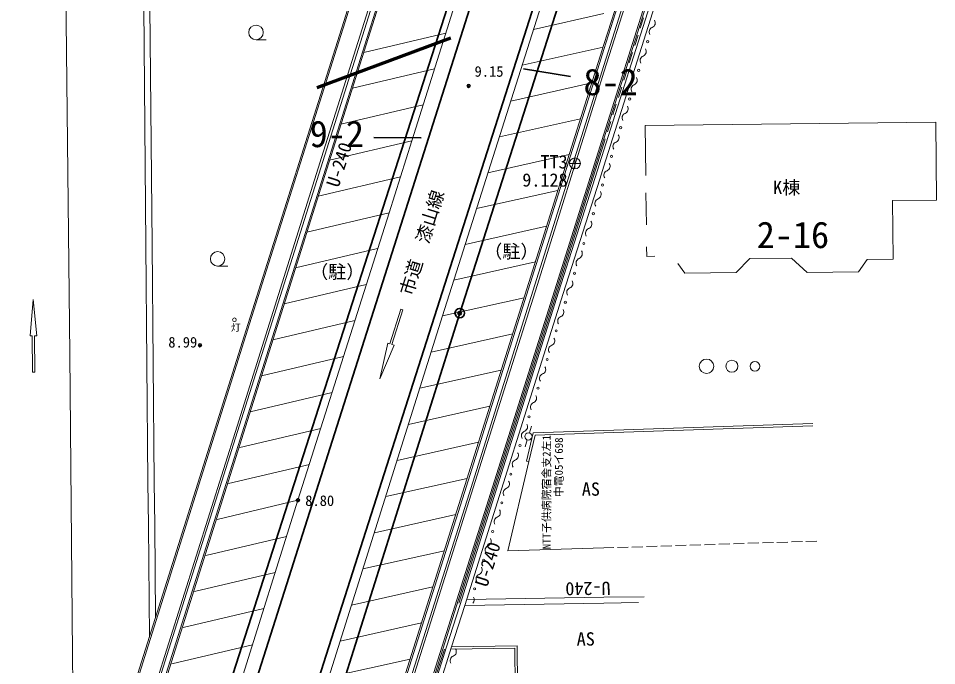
# Model space of a CAD drawing. Units: millimetres on the paper. Extents: x -427 to 422, y -327 to 297.
# Drawn here: x -136.3 to -9.8, y -40.7 to 48.5 of the extents above; entities that cross this region are included whole.
import ezdxf
from ezdxf.enums import TextEntityAlignment as Align

# ---------------------------------------------------------------- set-up
doc = ezdxf.new("R2010")
doc.units = ezdxf.units.MM
doc.header["$PDMODE"] = 32
doc.header["$PDSIZE"] = 0.5
doc.linetypes.add('USER1', pattern=[2, 1.5, -0.5])
doc.linetypes.add('USER6', pattern=[2.5, 1.5, -1])
for name, color, linetype, lineweight in [('0-2_S-SUV-LWCN', 7, 'Continuous', 35), ('0-5_S-SUV-RAIL', 7, 'Continuous', 35), ('0-6_S-SUV-HTXT', 7, 'Continuous', 35), ('0-8_S-SUV', 33, 'Continuous', 13)]:
    doc.layers.add(name, color=color, linetype=linetype, lineweight=lineweight)
doc.styles.add('ＭＳ ゴシック', font='')
doc.styles.get('ＭＳ ゴシック').set_extended_font_data('MS Gothic')

# ---------------------------------------------------------------- blocks, each defined once
blk = doc.blocks.new('open_arrow')
at = {"color": 0, "linetype": 'Continuous', "lineweight": -2}
blk.add_lwpolyline([(7.5, 1.25), (0, 0), (7.5, -1.25)], dxfattribs=at)
blk = doc.blocks.new('DIMENSION_061_')
at = {"layer": '0-5_S-SUV-RAIL'}
blk.add_line((-9514860.8, -108870875.7), (-9511680.3, -108871700.6), dxfattribs=at)
at = {"layer": '0-5_S-SUV-RAIL', "xscale": 0.2, "yscale": 0.2, "rotation": 165.5}
blk.add_blockref('open_arrow', (-9514860.8, -108870875.7), dxfattribs=at)
blk = doc.blocks.new('DIMENSION_063_')
at = {"layer": '0-5_S-SUV-RAIL'}
blk.add_line((-9522298.9, -108875012.2), (-9525534.6, -108874694.5), dxfattribs=at)
at = {"layer": '0-5_S-SUV-RAIL', "xscale": 0.2, "yscale": 0.2, "rotation": 354.4}
blk.add_blockref('open_arrow', (-9522298.9, -108875012.2), dxfattribs=at)

msp = doc.modelspace()

# ---------------------------------------------------------------- linework, layer by layer
at = {"layer": '0-2_S-SUV-LWCN', "color": 3, "lineweight": 70}
msp.add_line((-95.143, 38.959), (-76.699, 45.792), dxfattribs=at)
at = {"layer": '0-2_S-SUV-LWCN'}
msp.add_circle((-75.488, 7.851), 0.65, dxfattribs=at)
msp.add_point((-75.488, 7.851), dxfattribs=at)
at = {"layer": '0-6_S-SUV-HTXT'}
for points in [[(-48.483, 92.383), (-75.488, 7.851), (-96.803, -59.793), (-98.112, -63.967), (-104.077, -82.989), (-127.034, -156.192), (-128.747, -161.909), (-131.36, -179.171), (-132.414, -181.262), (-133.797, -184.202), (-136.007, -182.62)], [(-52.103, 91.496), (-100.404, -59.715), (-124.627, -137.232), (-132.333, -162.556), (-136.007, -182.62)], [(-146.934, -173.702), (-140.708, -156.798), (-126.876, -115.364), (-107.833, -56.344), (-62.732, 85.647)], [(-146.934, -173.702), (-151.092, -170.969), (-151.672, -167.482), (-147.068, -166.116), (-129.693, -114.628), (-110.978, -55.122), (-66.206, 84.214)]]:
    msp.add_lwpolyline(points, dxfattribs=at)
at = {"layer": '0-8_S-SUV'}
for p, q in [((-130.043, 94.108), (-129.693, 48.101)), ((-91.476, 48.059), (-78.895, 87.7)), ((-91.286, 47.998), (-78.701, 87.649)), ((-82.087, 31.614), (-66.475, 81.105)), ((-55.611, 42.004), (-47.602, 67.388)), ((-47.305, 67.326), (-55.611, 41.085)), ((-55.61, 44.2), (-48.232, 67.587)), ((-48.407, 67.576), (-55.61, 44.879)), ((-45.324, 62.898), (-55.616, 30.322)), ((-44.668, 62.787), (-55.616, 28.129)), ((-55.615, 32.544), (-45.995, 63.011)), ((-55.615, 31.876), (-45.794, 62.977)), ((-62.196, 56.857), (-77.85, 7.458)), ((-118.733, 17.281), (-119.025, 50.134)), ((-117.873, 17.289), (-118.165, 50.141)), ((-94.611, 27.906), (-87.504, 50.433)), ((-87.827, 50.54), (-94.247, 30.172)), ((-86.69, 50.216), (-94.076, 26.836)), ((-93.982, 27.707), (-86.875, 50.234)), ((-129.693, 48.101), (-129.227, 2.207)), ((-65.327, 46.977), (-55.608, 49.149)), ((-104.625, 6.421), (-91.476, 48.059)), ((-104.434, 6.361), (-91.286, 47.998)), ((-103.555, 45.552), (-102.155, 45.552)), ((-77.403, 46.461), (-88.717, 43.798)), ((-66.892, 42.037), (-55.719, 44.534)), ((-55.61, 44.879), (-57.693, 38.316)), ((-57.485, 38.258), (-55.61, 44.2)), ((-56.855, 38.059), (-55.611, 42.004)), ((-78.964, 41.512), (-90.281, 38.848)), ((-55.611, 41.084), (-56.601, 37.958)), ((-68.458, 37.097), (-57.287, 39.594)), ((-57.693, 38.316), (-65.949, 12.096)), ((-65.771, 11.935), (-57.485, 38.258)), ((-65.141, 11.737), (-56.855, 38.059)), ((-56.601, 37.958), (-64.824, 11.68)), ((-80.526, 36.563), (-91.844, 33.899)), ((-70.023, 32.157), (-58.845, 34.656)), ((-62.439, 10.929), (-55.615, 32.544)), ((-62.248, 10.869), (-55.615, 31.876)), ((-82.087, 31.614), (-93.408, 28.949)), ((-85.224, 21.701), (-82.087, 31.614)), ((-55.615, 31.261), (-57.081, 26.614)), ((-94.247, 30.172), (-106.166, -7.712)), ((-71.588, 27.217), (-60.4, 29.718)), ((-59.609, 29.249), (-59.609, 27.749)), ((-55.616, 30.322), (-56.814, 26.53)), ((-105.817, -7.592), (-94.611, 27.906)), ((-60.359, 28.499), (-58.859, 28.499)), ((-55.616, 28.129), (-56.184, 26.331)), ((-105.188, -7.791), (-93.982, 27.707)), ((-94.076, 26.836), (-105.016, -7.821)), ((-83.655, 26.657), (-94.973, 23.993)), ((-62.057, 10.809), (-57.081, 26.614)), ((-61.867, 10.749), (-56.814, 26.53)), ((-61.237, 10.551), (-56.184, 26.331)), ((-73.154, 22.277), (-61.955, 24.78)), ((-49.77, 20.014), (-49.817, 24.421)), ((-97.771, -17.953), (-85.224, 21.701)), ((-85.224, 21.701), (-96.537, 19.037)), ((-74.719, 17.337), (-63.51, 19.843)), ((-118.447, -15.465), (-118.733, 17.281)), ((-117.587, -15.456), (-117.873, 17.289)), ((-86.792, 16.744), (-98.102, 14.081)), ((-108.849, 14.337), (-107.449, 14.336)), ((-76.284, 12.398), (-65.065, 14.905)), ((-88.36, 11.787), (-99.666, 9.126)), ((-65.949, 12.096), (-75.036, -16.803)), ((-74.827, -16.867), (-65.771, 11.935)), ((-74.198, -17.065), (-65.141, 11.737)), ((-64.824, 11.68), (-73.888, -17.128)), ((-75.603, -32.152), (-62.057, 10.809)), ((-75.487, -32.45), (-61.867, 10.749)), ((-74.792, -32.439), (-61.237, 10.551)), ((-62.439, 10.929), (-71.504, -17.88)), ((-62.248, 10.869), (-71.313, -17.94)), ((-134.272, 9.727), (-134.679, 4.723)), ((-133.779, 4.731), (-134.272, 9.727)), ((-77.85, 7.458), (-66.618, 9.968)), ((-83.596, 8.386), (-85.106, 3.619)), ((-84.82, 3.529), (-83.31, 8.295)), ((-83.31, 8.295), (-83.596, 8.386)), ((-104.625, 6.421), (-127.99, -67.731)), ((-104.434, 6.361), (-127.809, -67.822)), ((-89.929, 6.83), (-101.231, 4.17)), ((-77.85, 7.458), (-93.514, -42.351)), ((-134.679, 4.723), (-134.379, 4.725)), ((-134.379, 4.725), (-134.336, -0.274)), ((-134.079, 4.728), (-133.779, 4.731)), ((-134.036, -0.272), (-134.079, 4.728)), ((-79.416, 2.477), (-68.185, 4.987)), ((-85.392, 3.71), (-86.473, -1.192)), ((-86.473, -1.192), (-84.534, 3.438)), ((-85.106, 3.619), (-85.392, 3.71)), ((-84.534, 3.438), (-84.82, 3.529)), ((-129.227, 2.207), (-128.82, -39.164)), ((-91.497, 1.874), (-102.795, -0.786)), ((-80.983, -2.504), (-69.751, 0.006)), ((-134.336, -0.274), (-134.036, -0.272)), ((-93.066, -3.083), (-104.359, -5.742)), ((-82.549, -7.485), (-71.317, -4.975)), ((-55.63, -8.335), (-26.849, -7.375)), ((-125.942, -70.495), (-106.166, -7.712)), ((-125.676, -70.579), (-105.817, -7.592)), ((-125.046, -70.776), (-105.188, -7.791)), ((-124.61, -70.032), (-105.016, -7.821)), ((-94.634, -8.04), (-105.777, -10.663)), ((-66.26, -12.553), (-65.343, -8.659)), ((-65.874, -8.667), (-65.578, -7.712)), ((-65.343, -8.659), (-55.63, -8.335)), ((-65.104, -8.951), (-55.63, -8.635)), ((-55.63, -8.635), (-26.838, -7.675)), ((-84.115, -12.466), (-72.883, -9.955)), ((-66.17, -9.622), (-66.466, -10.577)), ((-65.968, -12.621), (-65.104, -8.951)), ((-68.867, -24.941), (-65.968, -12.621)), ((-66.26, -12.553), (-65.968, -12.621)), ((-96.202, -12.997), (-107.346, -15.62)), ((-85.682, -17.447), (-74.449, -14.936)), ((-118.365, -21.38), (-118.447, -15.465)), ((-117.505, -21.37), (-117.587, -15.456)), ((-75.036, -16.803), (-84.068, -45.386)), ((-83.872, -45.47), (-74.827, -16.867)), ((-83.243, -45.669), (-74.198, -17.065)), ((-73.888, -17.128), (-82.964, -45.793)), ((-113.428, -67.714), (-97.771, -17.953)), ((-97.771, -17.953), (-108.914, -20.577)), ((-71.504, -17.88), (-80.581, -46.549)), ((-71.313, -17.94), (-80.39, -46.61)), ((-87.248, -22.428), (-76.02, -19.918)), ((-118.247, -36.811), (-118.365, -21.38)), ((-117.407, -34.146), (-117.505, -21.37)), ((-99.337, -22.93), (-110.48, -25.553)), ((-88.815, -27.409), (-77.595, -24.901)), ((-55.637, -24.517), (-68.867, -24.941)), ((-100.902, -27.906), (-112.045, -30.529)), ((-90.381, -32.389), (-79.169, -29.883)), ((-74.537, -31.634), (-55.639, -31.329)), ((-55.639, -31.329), (-50.081, -31.24)), ((-102.468, -32.882), (-113.611, -35.505)), ((-77.297, -38.166), (-75.487, -32.45)), ((-76.601, -38.156), (-74.792, -32.439)), ((-74.792, -32.439), (-55.639, -32.129)), ((-55.639, -32.129), (-50.865, -32.052)), ((-91.948, -37.37), (-80.744, -34.866)), ((-104.034, -37.858), (-115.177, -40.481)), ((-128.82, -39.164), (-128.759, -52.751)), ((-81.945, -52.148), (-77.604, -38.47)), ((-81.795, -52.335), (-77.297, -38.166)), ((-81.099, -52.324), (-76.601, -38.156)), ((-67.878, -38.329), (-76.697, -38.457)), ((-67.58, -38.024), (-76.601, -38.156)), ((-67.771, -52.104), (-67.878, -38.329)), ((-67.469, -52.399), (-67.58, -38.024)), ((-93.514, -42.351), (-82.319, -39.849))]:
    msp.add_line(p, q, dxfattribs=at)
at = {"layer": '0-8_S-SUV', "linetype": 'USER6'}
msp.add_line((-45.646, 62.869), (-55.615, 31.261), dxfattribs=at)
at = {"layer": '0-8_S-SUV', "linetype": 'USER1'}
msp.add_line((-26.272, -23.576), (-55.637, -24.517), dxfattribs=at)
at = {"layer": '0-8_S-SUV'}
for points in [[(-49.842, 26.819), (-49.916, 33.738), (-9.882, 34.167), (-9.768, 23.438)], [(-9.768, 23.438), (-15.83, 23.373), (-15.744, 15.283), (-19.336, 15.245), (-20.517, 13.527), (-27.589, 13.451), (-29.777, 15.44), (-35.512, 15.378), (-37.401, 13.447), (-44.447, 13.371), (-45.443, 14.712)], [(-48.607, 15.684), (-49.723, 15.672), (-49.737, 16.99)]]:
    msp.add_lwpolyline(points, dxfattribs=at)
for centre, radius in [((-103.555, 46.552), 1), ((-49.581, 45.274), 0.15), ((-50.827, 41.322), 0.15), ((-74.253, 39.178), 0.25), ((-74.253, 39.178), 0.15), ((-52.072, 37.37), 0.15), ((-53.318, 33.418), 0.15), ((-59.609, 28.499), 0.75), ((-54.564, 29.466), 0.15), ((-55.81, 25.514), 0.15), ((-57.075, 21.556), 0.15), ((-58.375, 17.45), 0.15), ((-108.848, 15.337), 1), ((-59.675, 13.345), 0.15), ((-60.935, 9.355), 0.15), ((-106.527, 6.936), 0.25), ((-62.186, 5.405), 0.15), ((-111.276, 3.427), 0.25), ((-111.276, 3.427), 0.15), ((-63.436, 1.454), 0.15), ((-41.476, 0.529), 1), ((-37.976, 0.528), 0.833), ((-34.809, 0.527), 0.667), ((-64.687, -2.496), 0.15), ((-65.937, -6.447), 0.15), ((-66.022, -9.144), 0.5), ((-67.187, -10.397), 0.15), ((-68.438, -14.348), 0.15), ((-97.77, -17.954), 0.25), ((-97.77, -17.954), 0.15), ((-69.688, -18.298), 0.15), ((-70.939, -22.249), 0.15), ((-72.189, -26.199), 0.15), ((-73.439, -30.15), 0.15)]:
    msp.add_circle(centre, radius, dxfattribs=at)
for centre, radius, start, end in [((-49.195, 47.868), 0.662, 290.97302, 34.03251), ((-48.721, 46.633), 0.662, 110.97302, 214.03251), ((-49.967, 42.681), 0.662, 110.97302, 214.03251), ((-50.44, 43.916), 0.662, 290.97302, 34.03251), ((-51.213, 38.729), 0.662, 110.97302, 214.03251), ((-51.686, 39.964), 0.662, 290.97302, 34.03251), ((-52.932, 36.012), 0.662, 290.97302, 34.03251), ((-52.458, 34.777), 0.662, 110.97302, 214.03251), ((-54.178, 32.06), 0.662, 290.97302, 34.03251), ((-53.704, 30.825), 0.662, 110.97302, 214.03251), ((-55.424, 28.108), 0.662, 290.97302, 34.03251), ((-54.95, 26.873), 0.662, 110.97302, 214.03251), ((-56.695, 24.259), 0.705, 292.60283, 32.25218), ((-56.154, 22.958), 0.705, 112.60283, 212.25218), ((-57.996, 20.153), 0.705, 292.60283, 32.25218), ((-57.454, 18.853), 0.705, 112.60283, 212.25218), ((-58.754, 14.747), 0.705, 112.60283, 212.25218), ((-59.296, 16.048), 0.705, 292.60283, 32.25218), ((-60.548, 11.949), 0.662, 290.97302, 34.03251), ((-60.075, 10.713), 0.662, 110.97302, 214.03251), ((-61.797, 7.998), 0.662, 290.90697, 33.96647), ((-61.325, 6.762), 0.662, 110.90697, 213.96647), ((-63.047, 4.047), 0.662, 290.90697, 33.96647), ((-62.575, 2.811), 0.662, 110.90697, 213.96647), ((-64.297, 0.097), 0.662, 290.90697, 33.96647), ((-63.825, -1.139), 0.662, 110.90697, 213.96647), ((-65.548, -3.854), 0.662, 290.90697, 33.96647), ((-65.076, -5.09), 0.662, 110.90697, 213.96647), ((-66.798, -7.804), 0.662, 290.90697, 33.96647), ((-66.326, -9.04), 0.662, 110.90697, 213.96647), ((-68.049, -11.755), 0.662, 290.90697, 33.96647), ((-67.577, -12.991), 0.662, 110.90697, 213.96647), ((-68.827, -16.941), 0.662, 110.90697, 213.96647), ((-69.299, -15.705), 0.662, 290.90697, 33.96647), ((-70.549, -19.656), 0.662, 290.90697, 33.96647), ((-70.077, -20.892), 0.662, 110.90697, 213.96647), ((-71.8, -23.606), 0.662, 290.90697, 33.96647), ((-71.328, -24.842), 0.662, 110.90697, 213.96647), ((-73.05, -27.557), 0.662, 290.90697, 33.96647), ((-72.578, -28.793), 0.662, 110.90697, 213.96647), ((-74.151, -31.657), 0.662, 315.55835, 33.96647), ((-76.613, -38.818), 0.662, 290.90697, 33.96647), ((-76.141, -40.054), 0.662, 110.90697, 213.96647)]:
    msp.add_arc(centre, radius, start, end, dxfattribs=at)
for p in [(-74.253, 39.178), (-111.276, 3.427), (-97.77, -17.954)]:
    msp.add_point(p, dxfattribs=at)

# ---------------------------------------------------------------- block references
at = {"layer": '0-5_S-SUV-RAIL', "xscale": 0.002, "yscale": 0.002, "rotation": 5}
for name in ['DIMENSION_061_', 'DIMENSION_063_']:
    msp.add_blockref(name, (-86.851, 218613.28), dxfattribs=at)

# ---------------------------------------------------------------- texts
at = {"layer": '0-5_S-SUV-RAIL', "style": 'ＭＳ ゴシック'}
for s, p in [('8-2', (-58.441, 36.796)), ('9-2', (-96.161, 29.637)), ('2-16', (-34.557, 15.718))]:
    msp.add_text(s, height=3.666, dxfattribs=at).set_placement(p, align=Align.BOTTOM_LEFT)
at = {"layer": '0-8_S-SUV', "style": 'ＭＳ ゴシック'}
for s, height, rotation, p in [('9.15', 1.466, 359.978, (-73.443, 40.001)), ('U-240', 1.833, 72.389, (-91.652, 24.918)), ('K棟', 1.833, 359.978, (-32.291, 23.71)), ('市道\u3000漆山線', 1.833, 72.778, (-81.516, 9.966)), ('（駐）', 1.833, 359.978, (-72.12, 14.89)), ('（駐）', 1.833, 359.978, (-96.109, 12.082)), ('8.99', 1.466, 359.978, (-115.64, 2.671)), ('NTT子供病院宿舎支2左1', 1.1, 89.978, (-62.64, -24.702)), ('中電05イ698', 1.1, 89.978, (-60.948, -17.525)), ('AS', 1.833, 359.978, (-58.659, -17.871)), ('8.80', 1.466, 359.978, (-96.774, -19.17)), ('U-240', 1.833, 72.347, (-71.171, -30.178)), ('-240', 1.833, 180.924, (-55.969, -28.644)), ('U-240', 1.833, 180.924, (-54.72, -28.624)), ('AS', 1.833, 359.978, (-59.367, -38.529))]:
    msp.add_text(s, height=height, rotation=rotation, dxfattribs=at).set_placement(p, align=Align.BOTTOM_LEFT)
for s, height, p in [('TT3', 1.833, (-64.359, 27.249)), ('9.128', 1.833, (-66.859, 24.749)), ('灯', 0.953, (-107.007, 5.105))]:
    msp.add_text(s, height=height, dxfattribs=at).set_placement(p, align=Align.BOTTOM_LEFT)

doc.saveas('drawing.dxf')
